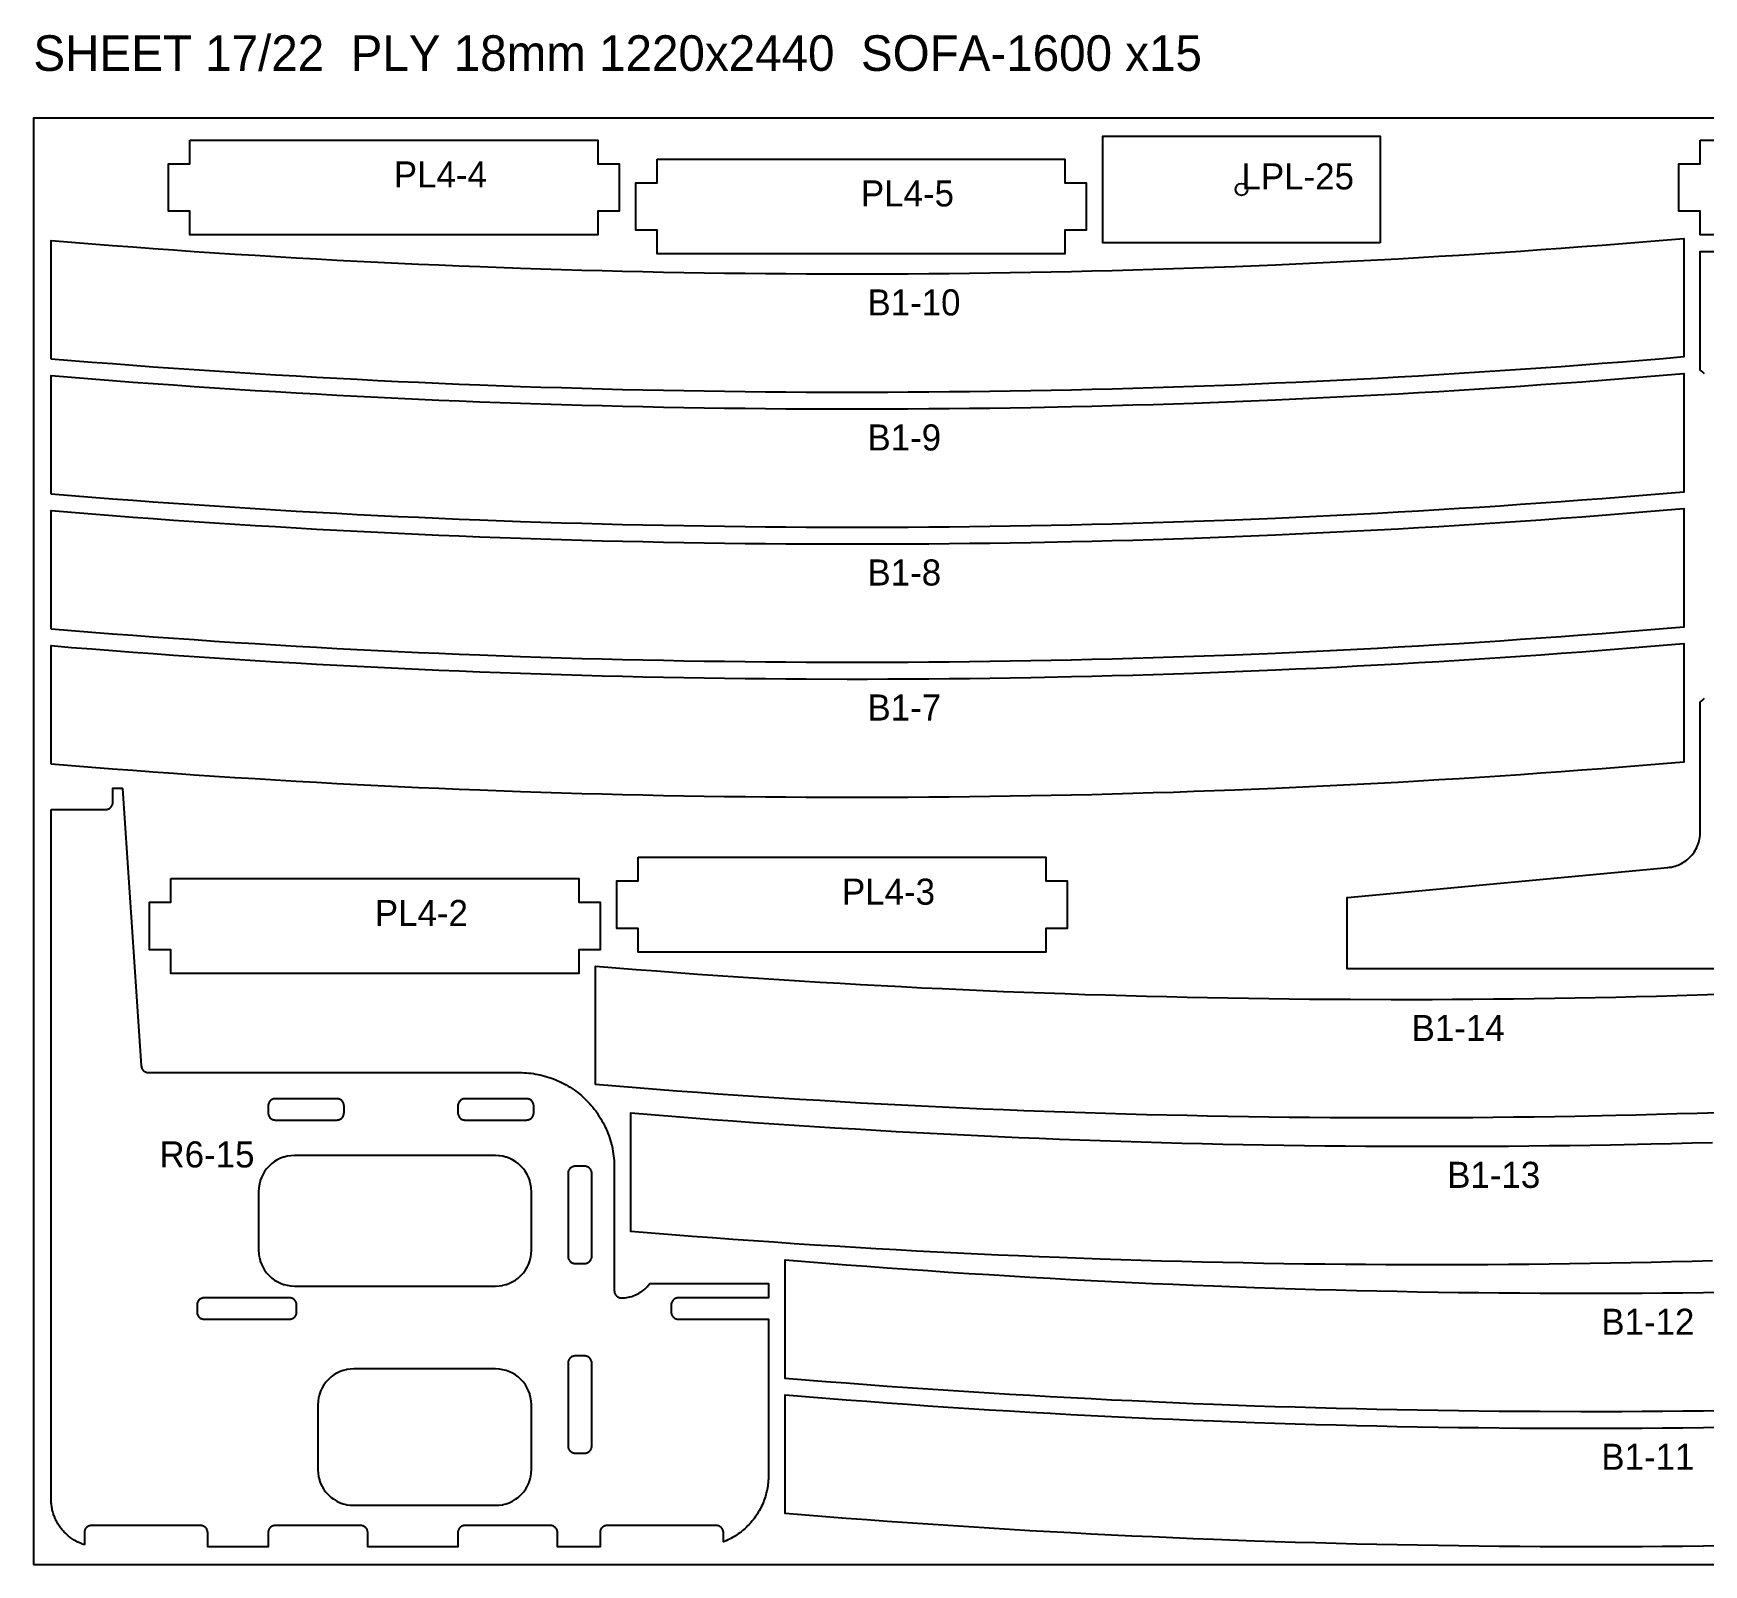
# Model space of a CAD drawing. Header units: millimetres. Extents: x 0 to 59980, y 0 to 1292.
# Drawn here: x 43840 to 45249, y 0 to 1292 of the extents above; entities that cross this region are included whole.
import ezdxf

# ---------------------------------------------------------------- set-up
doc = ezdxf.new("R2010")
doc.units = ezdxf.units.MM
for name, color, linetype in [('CUT_IN', 5, 'Continuous'), ('CUT_OUT', 1, 'Continuous'), ('DRILL', 3, 'Continuous'), ('LABEL', 7, 'Continuous'), ('SHEET', 8, 'Continuous')]:
    doc.layers.add(name, color=color, linetype=linetype)

msp = doc.modelspace()

# ---------------------------------------------------------------- linework, layer by layer
at = {"layer": 'CUT_IN'}
for points in [[(44044, 393), (44043.41, 392.97), (44043.12, 392.94), (44042.54, 392.82), (44041.98, 392.65), (44041.43, 392.42), (44040.92, 392.15), (44040.43, 391.82), (44040.19, 391.64), (44039.97, 391.45), (44039.55, 391.03), (44039.36, 390.81), (44039.01, 390.33), (44038.71, 389.83), (44038.46, 389.3), (44038.26, 388.74), (44038.18, 388.46), (44038.06, 387.88), (44038.03, 387.59), (44038, 387), (44038.01, 380.71), (44038.06, 380.12), (44038.18, 379.54), (44038.35, 378.98), (44038.46, 378.7), (44038.71, 378.17), (44039.01, 377.67), (44039.36, 377.19), (44039.55, 376.97), (44039.97, 376.55), (44040.19, 376.36), (44040.67, 376.01), (44041.17, 375.71), (44041.7, 375.46), (44041.98, 375.35), (44042.54, 375.18), (44043.12, 375.06), (44043.41, 375.03), (44044, 375), (44096, 375), (44096.59, 375.03), (44096.88, 375.06), (44097.46, 375.18), (44098.02, 375.35), (44098.3, 375.46), (44098.83, 375.71), (44099.08, 375.85), (44099.33, 376.01), (44099.81, 376.36), (44100.03, 376.55), (44100.24, 376.76), (44100.45, 376.97), (44100.64, 377.19), (44100.99, 377.67), (44101.15, 377.92), (44101.29, 378.17), (44101.54, 378.7), (44101.65, 378.98), (44101.82, 379.54), (44101.94, 380.12), (44101.97, 380.41), (44102, 381), (44102, 387), (44101.97, 387.59), (44101.94, 387.88), (44101.82, 388.46), (44101.65, 389.02), (44101.54, 389.3), (44101.29, 389.83), (44100.99, 390.33), (44100.64, 390.81), (44100.45, 391.03), (44100.03, 391.45), (44099.81, 391.64), (44099.33, 391.99), (44098.83, 392.29), (44098.3, 392.54), (44098.02, 392.65), (44097.46, 392.82), (44096.88, 392.94), (44096.59, 392.97), (44096, 393), (44044, 393)], [(44204, 393), (44203.41, 392.97), (44203.12, 392.94), (44202.54, 392.82), (44201.98, 392.65), (44201.43, 392.42), (44200.92, 392.15), (44200.43, 391.82), (44200.19, 391.64), (44199.97, 391.45), (44199.55, 391.03), (44199.36, 390.81), (44199.01, 390.33), (44198.71, 389.83), (44198.46, 389.3), (44198.26, 388.74), (44198.18, 388.46), (44198.06, 387.88), (44198.03, 387.59), (44198, 387), (44198.01, 380.71), (44198.06, 380.12), (44198.18, 379.54), (44198.35, 378.98), (44198.46, 378.7), (44198.71, 378.17), (44199.01, 377.67), (44199.36, 377.19), (44199.55, 376.97), (44199.97, 376.55), (44200.19, 376.36), (44200.67, 376.01), (44201.17, 375.71), (44201.7, 375.46), (44201.98, 375.35), (44202.54, 375.18), (44203.12, 375.06), (44203.41, 375.03), (44204, 375), (44256, 375), (44256.59, 375.03), (44256.88, 375.06), (44257.46, 375.18), (44258.02, 375.35), (44258.3, 375.46), (44258.83, 375.71), (44259.08, 375.85), (44259.33, 376.01), (44259.81, 376.36), (44260.03, 376.55), (44260.24, 376.76), (44260.45, 376.97), (44260.64, 377.19), (44260.99, 377.67), (44261.15, 377.92), (44261.29, 378.17), (44261.54, 378.7), (44261.65, 378.98), (44261.82, 379.54), (44261.94, 380.12), (44261.97, 380.41), (44262, 381), (44262, 387), (44261.97, 387.59), (44261.94, 387.88), (44261.82, 388.46), (44261.65, 389.02), (44261.54, 389.3), (44261.29, 389.83), (44260.99, 390.33), (44260.64, 390.81), (44260.45, 391.03), (44260.03, 391.45), (44259.81, 391.64), (44259.33, 391.99), (44258.83, 392.29), (44258.3, 392.54), (44258.02, 392.65), (44257.46, 392.82), (44256.88, 392.94), (44256.59, 392.97), (44256, 393), (44204, 393)], [(44255.1, 331.41), (44254.77, 331.9), (44253.37, 333.8), (44252.99, 334.25), (44251.21, 336.21), (44249.25, 337.99), (44248.8, 338.37), (44246.9, 339.77), (44246.41, 340.1), (44244.14, 341.45), (44241.75, 342.59), (44241.2, 342.82), (44238.99, 343.61), (44238.42, 343.78), (44235.85, 344.42), (44233.23, 344.81), (44232.65, 344.87), (44229.85, 345), (44060.15, 345), (44057.06, 344.85), (44054.44, 344.47), (44054.15, 344.42), (44051.58, 343.78), (44051.01, 343.61), (44048.52, 342.71), (44046.12, 341.58), (44045.61, 341.31), (44043.34, 339.94), (44041.2, 338.37), (44040.75, 337.99), (44038.79, 336.21), (44037.01, 334.25), (44036.63, 333.8), (44035.06, 331.66), (44033.69, 329.39), (44033.42, 328.88), (44032.29, 326.48), (44031.39, 323.99), (44031.22, 323.42), (44030.58, 320.85), (44030.15, 317.94), (44030, 314.85), (44030, 265.15), (44030.15, 262.06), (44030.53, 259.44), (44030.58, 259.15), (44031.22, 256.58), (44031.39, 256.01), (44032.29, 253.52), (44033.42, 251.12), (44033.69, 250.61), (44035.06, 248.34), (44036.63, 246.2), (44037.01, 245.75), (44038.79, 243.79), (44040.75, 242.01), (44041.2, 241.63), (44043.34, 240.06), (44045.61, 238.69), (44046.12, 238.42), (44048.52, 237.29), (44051.01, 236.39), (44051.58, 236.22), (44054.15, 235.58), (44057.06, 235.15), (44060.15, 235), (44229.85, 235), (44232.94, 235.15), (44235.56, 235.53), (44235.85, 235.58), (44238.42, 236.22), (44238.99, 236.39), (44241.48, 237.29), (44243.88, 238.42), (44244.39, 238.69), (44246.66, 240.06), (44248.8, 241.63), (44249.25, 242.01), (44251.21, 243.79), (44252.99, 245.75), (44253.37, 246.2), (44254.77, 248.1), (44255.1, 248.59), (44256.45, 250.86), (44257.59, 253.25), (44257.82, 253.8), (44258.7, 256.29), (44259.35, 258.86), (44259.47, 259.44), (44259.85, 262.06), (44260, 265.15), (44260, 314.85), (44259.87, 317.65), (44259.81, 318.23), (44259.42, 320.85), (44258.78, 323.42), (44258.61, 323.99), (44257.82, 326.2), (44257.59, 326.75), (44256.45, 329.14), (44255.1, 331.41)], [(44291, 260), (44291.03, 259.41), (44291.06, 259.12), (44291.18, 258.54), (44291.35, 257.98), (44291.58, 257.43), (44291.85, 256.92), (44292.18, 256.43), (44292.36, 256.19), (44292.55, 255.97), (44292.97, 255.55), (44293.19, 255.36), (44293.43, 255.18), (44293.92, 254.85), (44294.43, 254.58), (44294.98, 254.35), (44295.54, 254.18), (44296.12, 254.06), (44296.71, 254.01), (44305, 254), (44305.59, 254.03), (44305.88, 254.06), (44306.46, 254.18), (44307.02, 254.35), (44307.3, 254.46), (44307.83, 254.71), (44308.33, 255.01), (44308.81, 255.36), (44309.03, 255.55), (44309.45, 255.97), (44309.64, 256.19), (44309.99, 256.67), (44310.15, 256.92), (44310.29, 257.17), (44310.54, 257.7), (44310.65, 257.98), (44310.82, 258.54), (44310.94, 259.12), (44310.97, 259.41), (44311, 260), (44310.99, 330.29), (44310.94, 330.88), (44310.82, 331.46), (44310.65, 332.02), (44310.54, 332.3), (44310.29, 332.83), (44310.15, 333.08), (44309.82, 333.57), (44309.64, 333.81), (44309.45, 334.03), (44309.03, 334.45), (44308.81, 334.64), (44308.33, 334.99), (44307.83, 335.29), (44307.3, 335.54), (44307.02, 335.65), (44306.46, 335.82), (44305.88, 335.94), (44305.59, 335.97), (44305, 336), (44297, 336), (44296.41, 335.97), (44296.12, 335.94), (44295.54, 335.82), (44294.98, 335.65), (44294.7, 335.54), (44294.17, 335.29), (44293.67, 334.99), (44293.19, 334.64), (44292.97, 334.45), (44292.55, 334.03), (44292.36, 333.81), (44292.01, 333.33), (44291.85, 333.08), (44291.71, 332.83), (44291.46, 332.3), (44291.35, 332.02), (44291.18, 331.46), (44291.06, 330.88), (44291.03, 330.59), (44291, 330), (44291, 260)], [(43978, 213), (43978.03, 212.41), (43978.06, 212.12), (43978.18, 211.54), (43978.35, 210.98), (43978.58, 210.43), (43978.85, 209.92), (43979.18, 209.43), (43979.36, 209.19), (43979.55, 208.97), (43979.97, 208.55), (43980.19, 208.36), (43980.67, 208.01), (43981.17, 207.71), (43981.7, 207.46), (43982.26, 207.26), (43982.54, 207.18), (43983.12, 207.06), (43983.41, 207.03), (43984, 207), (44056, 207), (44056.59, 207.03), (44056.88, 207.06), (44057.46, 207.18), (44058.02, 207.35), (44058.3, 207.46), (44058.83, 207.71), (44059.08, 207.85), (44059.57, 208.18), (44059.81, 208.36), (44060.03, 208.55), (44060.45, 208.97), (44060.64, 209.19), (44060.99, 209.67), (44061.15, 209.92), (44061.29, 210.17), (44061.54, 210.7), (44061.65, 210.98), (44061.82, 211.54), (44061.94, 212.12), (44061.99, 212.71), (44062, 219), (44061.97, 219.59), (44061.94, 219.88), (44061.82, 220.46), (44061.65, 221.02), (44061.42, 221.57), (44061.15, 222.08), (44060.99, 222.33), (44060.64, 222.81), (44060.45, 223.03), (44060.24, 223.24), (44060.03, 223.45), (44059.81, 223.64), (44059.33, 223.99), (44059.08, 224.15), (44058.57, 224.42), (44058.02, 224.65), (44057.46, 224.82), (44056.88, 224.94), (44056.59, 224.97), (44056, 225), (43984, 225), (43983.41, 224.97), (43983.12, 224.94), (43982.54, 224.82), (43981.98, 224.65), (43981.7, 224.54), (43981.17, 224.29), (43980.67, 223.99), (43980.19, 223.64), (43979.97, 223.45), (43979.55, 223.03), (43979.36, 222.81), (43979.01, 222.33), (43978.85, 222.08), (43978.58, 221.57), (43978.35, 221.02), (43978.18, 220.46), (43978.06, 219.88), (43978.03, 219.59), (43978, 219), (43978, 213)], [(44297, 176), (44296.41, 175.97), (44296.12, 175.94), (44295.54, 175.82), (44294.98, 175.65), (44294.43, 175.42), (44293.92, 175.15), (44293.43, 174.82), (44293.19, 174.64), (44292.97, 174.45), (44292.55, 174.03), (44292.36, 173.81), (44292.01, 173.33), (44291.71, 172.83), (44291.46, 172.3), (44291.26, 171.74), (44291.18, 171.46), (44291.06, 170.88), (44291.03, 170.59), (44291, 170), (44291, 100), (44291.03, 99.41), (44291.06, 99.12), (44291.18, 98.54), (44291.35, 97.98), (44291.46, 97.7), (44291.71, 97.17), (44291.85, 96.92), (44292.01, 96.67), (44292.36, 96.19), (44292.55, 95.97), (44292.97, 95.55), (44293.19, 95.36), (44293.67, 95.01), (44294.17, 94.71), (44294.7, 94.46), (44294.98, 94.35), (44295.54, 94.18), (44296.12, 94.06), (44296.41, 94.03), (44297, 94), (44305, 94), (44305.59, 94.03), (44305.88, 94.06), (44306.46, 94.18), (44307.02, 94.35), (44307.3, 94.46), (44307.83, 94.71), (44308.33, 95.01), (44308.81, 95.36), (44309.03, 95.55), (44309.45, 95.97), (44309.64, 96.19), (44309.82, 96.43), (44310.15, 96.92), (44310.29, 97.17), (44310.54, 97.7), (44310.65, 97.98), (44310.82, 98.54), (44310.94, 99.12), (44310.99, 99.71), (44311, 170), (44310.97, 170.59), (44310.94, 170.88), (44310.82, 171.46), (44310.65, 172.02), (44310.54, 172.3), (44310.29, 172.83), (44310.15, 173.08), (44309.99, 173.33), (44309.64, 173.81), (44309.45, 174.03), (44309.03, 174.45), (44308.81, 174.64), (44308.33, 174.99), (44307.83, 175.29), (44307.3, 175.54), (44307.02, 175.65), (44306.46, 175.82), (44305.88, 175.94), (44305.29, 175.99), (44297, 176)], [(44253.37, 153.8), (44252.99, 154.25), (44251.21, 156.21), (44249.03, 158.18), (44248.8, 158.37), (44246.66, 159.94), (44244.14, 161.45), (44241.48, 162.71), (44238.71, 163.7), (44235.85, 164.42), (44233.23, 164.81), (44232.65, 164.87), (44229.85, 165), (44110.15, 165), (44107.06, 164.85), (44104.44, 164.47), (44103.86, 164.35), (44101.29, 163.7), (44098.8, 162.82), (44098.25, 162.59), (44095.86, 161.45), (44093.34, 159.94), (44091.2, 158.37), (44090.75, 157.99), (44088.79, 156.21), (44087.01, 154.25), (44086.63, 153.8), (44085.06, 151.66), (44083.55, 149.14), (44082.41, 146.75), (44082.18, 146.2), (44081.3, 143.71), (44080.65, 141.14), (44080.53, 140.56), (44080.15, 137.94), (44080, 134.85), (44080.01, 79.85), (44080.15, 77.06), (44080.53, 74.44), (44080.58, 74.15), (44081.22, 71.58), (44081.39, 71.01), (44082.29, 68.52), (44083.55, 65.86), (44085.06, 63.34), (44086.63, 61.2), (44087.01, 60.75), (44088.79, 58.79), (44090.75, 57.01), (44091.2, 56.63), (44093.34, 55.06), (44095.86, 53.55), (44098.25, 52.41), (44098.8, 52.18), (44101.29, 51.3), (44103.86, 50.65), (44104.44, 50.53), (44107.06, 50.15), (44110.15, 50), (44229.85, 50), (44232.94, 50.15), (44235.56, 50.53), (44236.14, 50.65), (44238.71, 51.3), (44241.2, 52.18), (44241.75, 52.41), (44244.14, 53.55), (44246.66, 55.06), (44248.8, 56.63), (44249.25, 57.01), (44251.21, 58.79), (44252.99, 60.75), (44253.37, 61.2), (44254.94, 63.34), (44256.45, 65.86), (44257.59, 68.25), (44257.82, 68.8), (44258.7, 71.29), (44259.35, 73.86), (44259.47, 74.44), (44259.85, 77.06), (44260, 80.15), (44260, 134.85), (44259.85, 137.94), (44259.42, 140.85), (44258.78, 143.42), (44258.61, 143.99), (44257.71, 146.48), (44256.58, 148.88), (44256.31, 149.39), (44254.94, 151.66), (44253.37, 153.8)]]:
    msp.add_lwpolyline(points, close=True, dxfattribs=at)
at = {"layer": 'CUT_OUT'}
for points in [[(43972, 1201.63), (44316, 1201.63), (44316, 1181.63), (44334, 1181.63), (44334, 1141.63), (44316, 1141.63), (44316, 1121.63), (43972, 1121.63), (43972, 1141.63), (43954, 1141.63), (43954, 1181.63), (43972, 1181.63), (43972, 1201.63)], [(44976, 1115), (44742, 1115), (44742, 1205), (44976, 1205), (44976, 1115)], [(45246, 1201.63), (45590, 1201.63), (45590, 1181.63), (45608, 1181.63), (45608, 1141.63), (45590, 1141.63), (45590, 1121.63), (45246, 1121.63), (45246, 1141.63), (45228, 1141.63), (45228, 1181.63), (45246, 1181.63), (45246, 1201.63)], [(44366, 1185.63), (44710, 1185.63), (44710, 1165.63), (44728, 1165.63), (44728, 1125.63), (44710, 1125.63), (44710, 1105.63), (44366, 1105.63), (44366, 1125.63), (44348, 1125.63), (44348, 1165.63), (44366, 1165.63), (44366, 1185.63)], [(43855, 1016.87), (43855, 1116.87), (43872.21, 1115.46), (43889.42, 1114.09), (43906.64, 1112.75), (43923.85, 1111.45), (43941.06, 1110.18), (43958.28, 1108.95), (43975.49, 1107.76), (43992.7, 1106.6), (44009.91, 1105.48), (44027.12, 1104.4), (44044.34, 1103.35), (44061.55, 1102.34), (44078.76, 1101.36), (44095.98, 1100.42), (44113.19, 1099.52), (44130.4, 1098.65), (44147.61, 1097.82), (44164.82, 1097.03), (44182.04, 1096.27), (44199.25, 1095.55), (44216.46, 1094.86), (44250.89, 1093.6), (44268.1, 1093.03), (44285.31, 1092.49), (44302.52, 1091.98), (44319.74, 1091.51), (44336.95, 1091.08), (44354.16, 1090.69), (44371.38, 1090.33), (44388.59, 1090.01), (44405.8, 1089.72), (44423.01, 1089.47), (44440.23, 1089.26), (44457.44, 1089.08), (44474.65, 1088.94), (44491.86, 1088.83), (44526.29, 1088.73), (44543.5, 1088.74), (44560.71, 1088.78), (44577.92, 1088.85), (44595.14, 1088.97), (44612.35, 1089.12), (44629.56, 1089.3), (44646.77, 1089.52), (44663.99, 1089.78), (44681.2, 1090.07), (44715.62, 1090.77), (44732.84, 1091.18), (44750.05, 1091.61), (44767.26, 1092.09), (44784.48, 1092.6), (44801.69, 1093.15), (44818.9, 1093.73), (44853.33, 1095.01), (44887.75, 1096.43), (44904.96, 1097.2), (44922.17, 1098), (44939.39, 1098.84), (44956.6, 1099.72), (44973.81, 1100.63), (44991.03, 1101.57), (45008.24, 1102.56), (45025.45, 1103.58), (45042.66, 1104.63), (45059.88, 1105.73), (45077.09, 1106.85), (45094.3, 1108.02), (45111.51, 1109.22), (45128.72, 1110.46), (45145.94, 1111.73), (45163.15, 1113.04), (45180.36, 1114.39), (45197.58, 1115.77), (45214.79, 1117.19), (45232, 1118.64), (45232, 1018.64), (45214.79, 1017.19), (45197.58, 1015.77), (45180.36, 1014.39), (45163.15, 1013.04), (45145.94, 1011.73), (45128.72, 1010.46), (45111.51, 1009.22), (45094.3, 1008.02), (45077.09, 1006.85), (45059.88, 1005.73), (45042.66, 1004.63), (45025.45, 1003.58), (45008.24, 1002.56), (44991.03, 1001.57), (44973.81, 1000.63), (44956.6, 999.72), (44939.39, 998.84), (44922.17, 998), (44904.96, 997.2), (44887.75, 996.43), (44853.33, 995.01), (44818.9, 993.73), (44801.69, 993.15), (44784.48, 992.6), (44767.26, 992.09), (44750.05, 991.61), (44732.84, 991.18), (44715.62, 990.77), (44681.2, 990.07), (44663.99, 989.78), (44646.77, 989.52), (44629.56, 989.3), (44612.35, 989.12), (44595.14, 988.97), (44577.92, 988.85), (44560.71, 988.78), (44543.5, 988.74), (44526.29, 988.73), (44491.86, 988.83), (44474.65, 988.94), (44457.44, 989.08), (44440.23, 989.26), (44423.01, 989.47), (44405.8, 989.72), (44388.59, 990.01), (44371.38, 990.33), (44354.16, 990.69), (44336.95, 991.08), (44319.74, 991.51), (44302.52, 991.98), (44285.31, 992.49), (44268.1, 993.03), (44250.89, 993.6), (44216.46, 994.86), (44199.25, 995.55), (44182.04, 996.27), (44164.82, 997.03), (44147.61, 997.82), (44130.4, 998.65), (44113.19, 999.52), (44095.98, 1000.42), (44078.76, 1001.36), (44061.55, 1002.34), (44044.34, 1003.35), (44027.12, 1004.4), (44009.91, 1005.48), (43992.7, 1006.6), (43975.49, 1007.76), (43958.28, 1008.95), (43941.06, 1010.18), (43923.85, 1011.45), (43906.64, 1012.75), (43889.42, 1014.09), (43872.21, 1015.46), (43855, 1016.87)], [(43855, 902.96), (43855, 1002.96), (43872.21, 1001.55), (43889.42, 1000.18), (43906.64, 998.84), (43923.85, 997.54), (43941.06, 996.27), (43958.28, 995.04), (43975.49, 993.85), (43992.7, 992.69), (44009.91, 991.57), (44027.12, 990.49), (44044.34, 989.44), (44061.55, 988.43), (44078.76, 987.45), (44095.98, 986.51), (44113.19, 985.61), (44130.4, 984.74), (44147.61, 983.91), (44164.82, 983.12), (44182.04, 982.36), (44199.25, 981.64), (44216.46, 980.95), (44250.89, 979.69), (44268.1, 979.12), (44285.31, 978.58), (44302.52, 978.07), (44319.74, 977.6), (44336.95, 977.17), (44354.16, 976.78), (44371.38, 976.42), (44388.59, 976.1), (44405.8, 975.81), (44423.01, 975.56), (44440.23, 975.35), (44457.44, 975.17), (44474.65, 975.03), (44491.86, 974.92), (44526.29, 974.82), (44543.5, 974.83), (44560.71, 974.87), (44577.92, 974.94), (44595.14, 975.06), (44612.35, 975.21), (44629.56, 975.39), (44646.77, 975.61), (44663.99, 975.87), (44681.2, 976.16), (44715.62, 976.86), (44732.84, 977.27), (44750.05, 977.7), (44767.26, 978.18), (44784.48, 978.69), (44801.69, 979.24), (44818.9, 979.82), (44853.33, 981.1), (44887.75, 982.52), (44904.96, 983.29), (44922.17, 984.09), (44939.39, 984.93), (44956.6, 985.81), (44973.81, 986.72), (44991.03, 987.66), (45008.24, 988.65), (45025.45, 989.67), (45042.66, 990.72), (45059.88, 991.82), (45077.09, 992.94), (45094.3, 994.11), (45111.51, 995.31), (45128.72, 996.55), (45145.94, 997.82), (45163.15, 999.13), (45180.36, 1000.48), (45197.58, 1001.86), (45214.79, 1003.28), (45232, 1004.73), (45232, 904.73), (45214.79, 903.28), (45197.58, 901.86), (45180.36, 900.48), (45163.15, 899.13), (45145.94, 897.82), (45128.72, 896.55), (45111.51, 895.31), (45094.3, 894.11), (45077.09, 892.94), (45059.88, 891.82), (45042.66, 890.72), (45025.45, 889.67), (45008.24, 888.65), (44991.03, 887.66), (44973.81, 886.72), (44956.6, 885.81), (44939.39, 884.93), (44922.17, 884.09), (44904.96, 883.29), (44887.75, 882.52), (44853.33, 881.1), (44818.9, 879.82), (44801.69, 879.24), (44784.48, 878.69), (44767.26, 878.18), (44750.05, 877.7), (44732.84, 877.27), (44715.62, 876.86), (44681.2, 876.16), (44663.99, 875.87), (44646.77, 875.61), (44629.56, 875.39), (44612.35, 875.21), (44595.14, 875.06), (44577.92, 874.94), (44560.71, 874.87), (44543.5, 874.83), (44526.29, 874.82), (44491.86, 874.92), (44474.65, 875.03), (44457.44, 875.17), (44440.23, 875.35), (44423.01, 875.56), (44405.8, 875.81), (44388.59, 876.1), (44371.38, 876.42), (44354.16, 876.78), (44336.95, 877.17), (44319.74, 877.6), (44302.52, 878.07), (44285.31, 878.58), (44268.1, 879.12), (44250.89, 879.69), (44216.46, 880.95), (44199.25, 881.64), (44182.04, 882.36), (44164.82, 883.12), (44147.61, 883.91), (44130.4, 884.74), (44113.19, 885.61), (44095.98, 886.51), (44078.76, 887.45), (44061.55, 888.43), (44044.34, 889.44), (44027.12, 890.49), (44009.91, 891.57), (43992.7, 892.69), (43975.49, 893.85), (43958.28, 895.04), (43941.06, 896.27), (43923.85, 897.54), (43906.64, 898.84), (43889.42, 900.18), (43872.21, 901.55), (43855, 902.96)], [(43855, 789.05), (43855, 889.05), (43872.21, 887.64), (43889.42, 886.27), (43906.64, 884.93), (43923.85, 883.63), (43941.06, 882.36), (43958.28, 881.13), (43975.49, 879.94), (43992.7, 878.78), (44009.91, 877.66), (44027.12, 876.58), (44044.34, 875.53), (44061.55, 874.52), (44078.76, 873.54), (44095.98, 872.6), (44113.19, 871.7), (44130.4, 870.83), (44147.61, 870), (44164.82, 869.21), (44182.04, 868.45), (44199.25, 867.73), (44216.46, 867.04), (44250.89, 865.78), (44268.1, 865.21), (44285.31, 864.67), (44302.52, 864.16), (44319.74, 863.69), (44336.95, 863.26), (44354.16, 862.87), (44371.38, 862.51), (44388.59, 862.19), (44405.8, 861.9), (44423.01, 861.65), (44440.23, 861.44), (44457.44, 861.26), (44474.65, 861.12), (44491.86, 861.01), (44526.29, 860.91), (44543.5, 860.92), (44560.71, 860.96), (44577.92, 861.03), (44595.14, 861.15), (44612.35, 861.3), (44629.56, 861.48), (44646.77, 861.7), (44663.99, 861.96), (44681.2, 862.25), (44715.62, 862.95), (44732.84, 863.36), (44750.05, 863.79), (44767.26, 864.27), (44784.48, 864.78), (44801.69, 865.33), (44818.9, 865.91), (44853.33, 867.19), (44887.75, 868.61), (44904.96, 869.38), (44922.17, 870.18), (44939.39, 871.02), (44956.6, 871.9), (44973.81, 872.81), (44991.03, 873.75), (45008.24, 874.74), (45025.45, 875.76), (45042.66, 876.81), (45059.88, 877.91), (45077.09, 879.03), (45094.3, 880.2), (45111.51, 881.4), (45128.72, 882.64), (45145.94, 883.91), (45163.15, 885.22), (45180.36, 886.57), (45197.58, 887.95), (45214.79, 889.37), (45232, 890.82), (45232, 790.82), (45214.79, 789.37), (45197.58, 787.95), (45180.36, 786.57), (45163.15, 785.22), (45145.94, 783.91), (45128.72, 782.64), (45111.51, 781.4), (45094.3, 780.2), (45077.09, 779.03), (45059.88, 777.91), (45042.66, 776.81), (45025.45, 775.76), (45008.24, 774.74), (44991.03, 773.75), (44973.81, 772.81), (44956.6, 771.9), (44939.39, 771.02), (44922.17, 770.18), (44904.96, 769.38), (44887.75, 768.61), (44853.33, 767.19), (44818.9, 765.91), (44801.69, 765.33), (44784.48, 764.78), (44767.26, 764.27), (44750.05, 763.79), (44732.84, 763.36), (44715.62, 762.95), (44681.2, 762.25), (44663.99, 761.96), (44646.77, 761.7), (44629.56, 761.48), (44612.35, 761.3), (44595.14, 761.15), (44577.92, 761.03), (44560.71, 760.96), (44543.5, 760.92), (44526.29, 760.91), (44491.86, 761.01), (44474.65, 761.12), (44457.44, 761.26), (44440.23, 761.44), (44423.01, 761.65), (44405.8, 761.9), (44388.59, 762.19), (44371.38, 762.51), (44354.16, 762.87), (44336.95, 763.26), (44319.74, 763.69), (44302.52, 764.16), (44285.31, 764.67), (44268.1, 765.21), (44250.89, 765.78), (44216.46, 767.04), (44199.25, 767.73), (44182.04, 768.45), (44164.82, 769.21), (44147.61, 770), (44130.4, 770.83), (44113.19, 771.7), (44095.98, 772.6), (44078.76, 773.54), (44061.55, 774.52), (44044.34, 775.53), (44027.12, 776.58), (44009.91, 777.66), (43992.7, 778.78), (43975.49, 779.94), (43958.28, 781.13), (43941.06, 782.36), (43923.85, 783.63), (43906.64, 784.93), (43889.42, 786.27), (43872.21, 787.64), (43855, 789.05)], [(43855, 675.14), (43855, 775.14), (43872.21, 773.73), (43889.42, 772.36), (43906.64, 771.02), (43923.85, 769.72), (43941.06, 768.45), (43958.28, 767.22), (43975.49, 766.03), (43992.7, 764.87), (44009.91, 763.75), (44027.12, 762.67), (44044.34, 761.62), (44061.55, 760.61), (44078.76, 759.63), (44095.98, 758.69), (44113.19, 757.79), (44130.4, 756.92), (44147.61, 756.09), (44164.82, 755.3), (44182.04, 754.54), (44199.25, 753.82), (44216.46, 753.13), (44250.89, 751.87), (44268.1, 751.3), (44285.31, 750.76), (44302.52, 750.25), (44319.74, 749.78), (44336.95, 749.35), (44354.16, 748.96), (44371.38, 748.6), (44388.59, 748.28), (44405.8, 747.99), (44423.01, 747.74), (44440.23, 747.53), (44457.44, 747.35), (44474.65, 747.21), (44491.86, 747.1), (44526.29, 747), (44543.5, 747.01), (44560.71, 747.05), (44577.92, 747.12), (44595.14, 747.24), (44612.35, 747.39), (44629.56, 747.57), (44646.77, 747.79), (44663.99, 748.05), (44681.2, 748.34), (44715.62, 749.04), (44732.84, 749.45), (44750.05, 749.88), (44767.26, 750.36), (44784.48, 750.87), (44801.69, 751.42), (44818.9, 752), (44853.33, 753.28), (44887.75, 754.7), (44904.96, 755.47), (44922.17, 756.27), (44939.39, 757.11), (44956.6, 757.99), (44973.81, 758.9), (44991.03, 759.84), (45008.24, 760.83), (45025.45, 761.85), (45042.66, 762.9), (45059.88, 764), (45077.09, 765.12), (45094.3, 766.29), (45111.51, 767.49), (45128.72, 768.73), (45145.94, 770), (45163.15, 771.31), (45180.36, 772.66), (45197.58, 774.04), (45214.79, 775.46), (45232, 776.91), (45232, 676.91), (45214.79, 675.46), (45197.58, 674.04), (45180.36, 672.66), (45163.15, 671.31), (45145.94, 670), (45128.72, 668.73), (45111.51, 667.49), (45094.3, 666.29), (45077.09, 665.12), (45059.88, 664), (45042.66, 662.9), (45025.45, 661.85), (45008.24, 660.83), (44991.03, 659.84), (44973.81, 658.9), (44956.6, 657.99), (44939.39, 657.11), (44922.17, 656.27), (44904.96, 655.47), (44887.75, 654.7), (44853.33, 653.28), (44818.9, 652), (44801.69, 651.42), (44784.48, 650.87), (44767.26, 650.36), (44750.05, 649.88), (44732.84, 649.45), (44715.62, 649.04), (44681.2, 648.34), (44663.99, 648.05), (44646.77, 647.79), (44629.56, 647.57), (44612.35, 647.39), (44595.14, 647.24), (44577.92, 647.12), (44560.71, 647.05), (44543.5, 647.01), (44526.29, 647), (44491.86, 647.1), (44474.65, 647.21), (44457.44, 647.35), (44440.23, 647.53), (44423.01, 647.74), (44405.8, 647.99), (44388.59, 648.28), (44371.38, 648.6), (44354.16, 648.96), (44336.95, 649.35), (44319.74, 649.78), (44302.52, 650.25), (44285.31, 650.76), (44268.1, 651.3), (44250.89, 651.87), (44216.46, 653.13), (44199.25, 653.82), (44182.04, 654.54), (44164.82, 655.3), (44147.61, 656.09), (44130.4, 656.92), (44113.19, 657.79), (44095.98, 658.69), (44078.76, 659.63), (44061.55, 660.61), (44044.34, 661.62), (44027.12, 662.67), (44009.91, 663.75), (43992.7, 664.87), (43975.49, 666.03), (43958.28, 667.22), (43941.06, 668.45), (43923.85, 669.72), (43906.64, 671.02), (43889.42, 672.36), (43872.21, 673.73), (43855, 675.14)], [(43855, 637), (43901, 637), (43901.59, 637.03), (43901.88, 637.06), (43902.46, 637.18), (43902.74, 637.26), (43903.3, 637.46), (43903.57, 637.58), (43904.08, 637.85), (43904.33, 638.01), (43904.81, 638.36), (43905.03, 638.55), (43905.45, 638.97), (43905.64, 639.19), (43905.99, 639.67), (43906.29, 640.17), (43906.42, 640.43), (43906.65, 640.98), (43906.82, 641.54), (43906.94, 642.12), (43906.97, 642.41), (43907, 643), (43907, 655), (43914.99, 654.99), (43915.03, 654.6), (43930.98, 420.59), (43931.05, 420.01), (43931.17, 419.45), (43931.35, 418.89), (43931.46, 418.62), (43931.58, 418.36), (43931.86, 417.85), (43932.19, 417.37), (43932.56, 416.92), (43933.2, 416.33), (43933.43, 416.15), (43933.67, 415.99), (43933.92, 415.83), (43934.43, 415.56), (43934.97, 415.34), (43935.25, 415.25), (43935.81, 415.11), (43936.1, 415.06), (43936.97, 415), (44250.02, 415), (44251.93, 414.98), (44253.96, 414.9), (44255.85, 414.79), (44257.8, 414.62), (44259.76, 414.4), (44261.7, 414.14), (44263.71, 413.82), (44265.64, 413.46), (44267.56, 413.05), (44269.4, 412.61), (44271.3, 412.11), (44273.19, 411.57), (44275.13, 410.95), (44276.92, 410.34), (44278.83, 409.63), (44280.65, 408.9), (44282.39, 408.15), (44284.24, 407.3), (44286, 406.44), (44287.74, 405.54), (44289.46, 404.59), (44291.1, 403.64), (44292.77, 402.61), (44294.48, 401.5), (44296.09, 400.39), (44297.63, 399.28), (44299.19, 398.09), (44300.78, 396.82), (44302.23, 395.6), (44303.7, 394.3), (44305.14, 392.96), (44306.54, 391.59), (44307.96, 390.14), (44309.3, 388.7), (44310.6, 387.23), (44311.82, 385.78), (44313.09, 384.19), (44314.28, 382.63), (44315.39, 381.09), (44316.5, 379.48), (44317.61, 377.77), (44318.64, 376.1), (44319.59, 374.46), (44320.54, 372.74), (44321.44, 371), (44322.3, 369.24), (44323.15, 367.39), (44323.9, 365.65), (44324.63, 363.83), (44325.34, 361.92), (44325.95, 360.13), (44326.57, 358.19), (44327.11, 356.3), (44327.61, 354.4), (44328.05, 352.56), (44328.46, 350.64), (44328.82, 348.71), (44329.14, 346.7), (44329.4, 344.76), (44329.62, 342.8), (44329.79, 340.85), (44329.9, 338.96), (44329.98, 336.93), (44330, 335.02), (44330, 231), (44330.03, 230.4), (44330.12, 229.81), (44330.27, 229.23), (44330.47, 228.67), (44330.73, 228.13), (44331.04, 227.62), (44331.4, 227.15), (44331.6, 226.92), (44331.81, 226.71), (44332.26, 226.31), (44332.49, 226.13), (44332.74, 225.96), (44333.26, 225.66), (44333.53, 225.53), (44334.08, 225.32), (44334.66, 225.15), (44334.95, 225.09), (44335.25, 225.05), (44335.84, 225), (44337.58, 225.04), (44339.01, 225.15), (44340.43, 225.33), (44341.56, 225.52), (44342.97, 225.82), (44343.24, 225.89), (44344.63, 226.27), (44345.99, 226.71), (44347.33, 227.22), (44348.64, 227.8), (44349.93, 228.43), (44350.93, 228.98), (44352.16, 229.73), (44352.4, 229.88), (44353.58, 230.69), (44354.5, 231.38), (44355.61, 232.29), (44356.88, 233.45), (44357.88, 234.48), (44358.65, 235.33), (44360.01, 236.99), (44459.99, 236.99), (44460, 225), (44383.71, 224.99), (44383.12, 224.94), (44382.54, 224.82), (44381.98, 224.65), (44381.7, 224.54), (44381.43, 224.42), (44380.92, 224.15), (44380.43, 223.82), (44380.19, 223.64), (44379.97, 223.45), (44379.55, 223.03), (44379.36, 222.81), (44379.01, 222.33), (44378.71, 221.83), (44378.46, 221.3), (44378.26, 220.74), (44378.18, 220.46), (44378.06, 219.88), (44378.03, 219.59), (44378, 219), (44378.01, 212.71), (44378.06, 212.12), (44378.18, 211.54), (44378.35, 210.98), (44378.46, 210.7), (44378.58, 210.43), (44378.85, 209.92), (44379.18, 209.43), (44379.36, 209.19), (44379.55, 208.97), (44379.97, 208.55), (44380.19, 208.36), (44380.67, 208.01), (44380.92, 207.85), (44381.17, 207.71), (44381.7, 207.46), (44381.98, 207.35), (44382.54, 207.18), (44383.12, 207.06), (44383.41, 207.03), (44384, 207), (44460, 207), (44460, 74.98), (44459.98, 73.49), (44459.93, 72.02), (44459.84, 70.62), (44459.71, 69.08), (44459.55, 67.69), (44459.36, 66.23), (44459.11, 64.71), (44458.84, 63.26), (44458.55, 61.89), (44458.21, 60.46), (44457.82, 58.96), (44457.41, 57.55), (44456.96, 56.14), (44456.48, 54.75), (44455.97, 53.37), (44455.45, 52.07), (44454.84, 50.65), (44454.22, 49.31), (44453.58, 47.99), (44452.9, 46.68), (44452.19, 45.39), (44451.44, 44.12), (44450.71, 42.93), (44449.91, 41.7), (44449.08, 40.48), (44448.17, 39.23), (44447.28, 38.06), (44446.36, 36.91), (44445.41, 35.78), (44444.48, 34.73), (44443.48, 33.65), (44442.45, 32.6), (44441.35, 31.52), (44440.27, 30.52), (44439.22, 29.59), (44438.09, 28.64), (44436.94, 27.72), (44435.77, 26.83), (44434.52, 25.92), (44433.3, 25.09), (44432.07, 24.29), (44430.88, 23.56), (44429.61, 22.81), (44428.32, 22.1), (44427.01, 21.42), (44425.69, 20.78), (44424.35, 20.16), (44422.93, 19.55), (44422, 19.19), (44421.99, 27.29), (44421.94, 27.88), (44421.82, 28.46), (44421.65, 29.02), (44421.54, 29.3), (44421.29, 29.83), (44420.99, 30.33), (44420.64, 30.81), (44420.45, 31.03), (44420.03, 31.45), (44419.81, 31.64), (44419.33, 31.99), (44419.08, 32.15), (44418.57, 32.42), (44418.3, 32.54), (44418.02, 32.65), (44417.46, 32.82), (44416.88, 32.94), (44416.59, 32.97), (44416, 33), (44324, 33), (44323.41, 32.97), (44323.12, 32.94), (44322.54, 32.82), (44322.26, 32.74), (44321.98, 32.65), (44321.43, 32.42), (44320.92, 32.15), (44320.67, 31.99), (44320.19, 31.64), (44319.97, 31.45), (44319.55, 31.03), (44319.36, 30.81), (44319.01, 30.33), (44318.85, 30.08), (44318.71, 29.83), (44318.46, 29.3), (44318.35, 29.02), (44318.18, 28.46), (44318.06, 27.88), (44318.03, 27.59), (44318, 27), (44318, 15), (44282, 15), (44282, 27), (44281.97, 27.59), (44281.94, 27.88), (44281.82, 28.46), (44281.65, 29.02), (44281.42, 29.57), (44281.15, 30.08), (44280.99, 30.33), (44280.64, 30.81), (44280.45, 31.03), (44280.03, 31.45), (44279.81, 31.64), (44279.33, 31.99), (44279.08, 32.15), (44278.57, 32.42), (44278.02, 32.65), (44277.74, 32.74), (44277.46, 32.82), (44276.88, 32.94), (44276.59, 32.97), (44276, 33), (44204, 33), (44203.41, 32.97), (44203.12, 32.94), (44202.54, 32.82), (44201.98, 32.65), (44201.7, 32.54), (44201.17, 32.29), (44200.92, 32.15), (44200.67, 31.99), (44200.19, 31.64), (44199.97, 31.45), (44199.76, 31.24), (44199.55, 31.03), (44199.36, 30.81), (44199.01, 30.33), (44198.85, 30.08), (44198.71, 29.83), (44198.46, 29.3), (44198.35, 29.02), (44198.18, 28.46), (44198.06, 27.88), (44198.03, 27.59), (44198, 27), (44198, 15), (44122, 15), (44122, 27), (44121.97, 27.59), (44121.94, 27.88), (44121.82, 28.46), (44121.74, 28.74), (44121.65, 29.02), (44121.42, 29.57), (44121.15, 30.08), (44120.99, 30.33), (44120.64, 30.81), (44120.45, 31.03), (44120.03, 31.45), (44119.81, 31.64), (44119.33, 31.99), (44119.08, 32.15), (44118.57, 32.42), (44118.02, 32.65), (44117.46, 32.82), (44116.88, 32.94), (44116.29, 32.99), (44044, 33), (44043.41, 32.97), (44043.12, 32.94), (44042.54, 32.82), (44041.98, 32.65), (44041.7, 32.54), (44041.17, 32.29), (44040.92, 32.15), (44040.67, 31.99), (44040.19, 31.64), (44039.97, 31.45), (44039.76, 31.24), (44039.55, 31.03), (44039.36, 30.81), (44039.01, 30.33), (44038.85, 30.08), (44038.71, 29.83), (44038.46, 29.3), (44038.35, 29.02), (44038.18, 28.46), (44038.06, 27.88), (44038.03, 27.59), (44038, 27), (44038, 15), (43987, 15), (43987, 27), (43986.97, 27.59), (43986.94, 27.88), (43986.82, 28.46), (43986.74, 28.74), (43986.65, 29.02), (43986.42, 29.57), (43986.15, 30.08), (43985.99, 30.33), (43985.64, 30.81), (43985.45, 31.03), (43985.03, 31.45), (43984.81, 31.64), (43984.33, 31.99), (43984.08, 32.15), (43983.83, 32.29), (43983.3, 32.54), (43983.02, 32.65), (43982.46, 32.82), (43981.88, 32.94), (43981.59, 32.97), (43981, 33), (43889, 33), (43888.41, 32.97), (43888.12, 32.94), (43887.54, 32.82), (43887.26, 32.74), (43886.98, 32.65), (43886.43, 32.42), (43885.92, 32.15), (43885.67, 31.99), (43885.19, 31.64), (43884.97, 31.45), (43884.55, 31.03), (43884.36, 30.81), (43884.01, 30.33), (43883.85, 30.08), (43883.71, 29.83), (43883.46, 29.3), (43883.26, 28.74), (43883.18, 28.46), (43883.06, 27.88), (43883.03, 27.59), (43883, 27), (43883, 16.85), (43882.42, 17.03), (43881.49, 17.35), (43880.57, 17.69), (43878.82, 18.42), (43877.05, 19.25), (43876.11, 19.74), (43874.4, 20.71), (43872.75, 21.76), (43871.14, 22.89), (43870.42, 23.44), (43869.6, 24.1), (43868.9, 24.69), (43868.11, 25.39), (43866.74, 26.69), (43866.06, 27.39), (43865.39, 28.11), (43864.69, 28.9), (43864.1, 29.6), (43863.44, 30.42), (43862.89, 31.14), (43861.72, 32.81), (43860.71, 34.4), (43859.74, 36.11), (43859.25, 37.05), (43858.86, 37.86), (43858.42, 38.82), (43858.03, 39.73), (43857.69, 40.57), (43857.35, 41.49), (43856.73, 43.35), (43856.44, 44.37), (43855.96, 46.27), (43855.76, 47.23), (43855.58, 48.2), (43855.44, 49.09), (43855.3, 50.14), (43855.19, 51.12), (43855.11, 52.02), (43855.01, 53.98), (43855, 637)], [(44350, 596.64), (44694, 596.64), (44694, 576.64), (44712, 576.64), (44712, 536.64), (44694, 536.64), (44694, 516.64), (44350, 516.64), (44350, 536.64), (44332, 536.64), (44332, 576.64), (44350, 576.64), (44350, 596.64)], [(43956, 578.64), (44300, 578.64), (44300, 558.64), (44318, 558.64), (44318, 518.64), (44300, 518.64), (44300, 498.64), (43956, 498.64), (43956, 518.64), (43938, 518.64), (43938, 558.64), (43956, 558.64), (43956, 578.64)]]:
    msp.add_lwpolyline(points, close=True, dxfattribs=at)
for points in [[(45249.54, 1004.51), (45248.51, 1005.51), (45247.44, 1006.47), (45246, 1007.64), (45246, 1107.62), (45257.99, 1107.63)], [(45429.01, 502.64), (44948, 502.64), (44948, 502.64), (44948, 562.62), (44948.39, 562.67), (45218.72, 588.01), (45220.11, 588.17), (45221.57, 588.41), (45223.3, 588.79), (45224.44, 589.1), (45224.72, 589.19), (45226.12, 589.65), (45227.23, 590.07), (45228.58, 590.66), (45230.17, 591.45), (45231.45, 592.18), (45232.45, 592.81), (45233.67, 593.65), (45234.84, 594.55), (45235.97, 595.51), (45237.25, 596.73), (45238.07, 597.58), (45239.04, 598.69), (45240.14, 600.09), (45240.82, 601.05), (45241.62, 602.29), (45242.35, 603.57), (45243.02, 604.89), (45243.75, 606.51), (45244.17, 607.61), (45244.73, 609.29), (45245.05, 610.43), (45245.44, 612.16), (45245.64, 613.33), (45245.86, 615.08), (45245.96, 616.56), (45245.99, 617.81), (45246, 727.62), (45247.44, 728.79), (45248.51, 729.75), (45249.54, 730.75)], [(45260.69, 381.15), (45243.48, 380.6), (45226.26, 380.09), (45209.05, 379.61), (45191.84, 379.18), (45174.62, 378.77), (45140.2, 378.07), (45122.99, 377.78), (45105.77, 377.52), (45088.56, 377.3), (45071.35, 377.12), (45054.14, 376.97), (45036.92, 376.85), (45019.71, 376.78), (45002.5, 376.74), (44985.29, 376.73), (44950.86, 376.83), (44933.65, 376.94), (44916.44, 377.08), (44899.23, 377.26), (44882.01, 377.47), (44864.8, 377.72), (44847.59, 378.01), (44830.38, 378.33), (44813.16, 378.69), (44795.95, 379.08), (44778.74, 379.51), (44761.52, 379.98), (44744.31, 380.49), (44727.1, 381.03), (44709.89, 381.6), (44675.46, 382.86), (44658.25, 383.55), (44641.04, 384.27), (44623.82, 385.03), (44606.61, 385.82), (44589.4, 386.65), (44572.19, 387.52), (44554.98, 388.42), (44537.76, 389.36), (44520.55, 390.34), (44503.34, 391.35), (44486.12, 392.4), (44468.91, 393.48), (44451.7, 394.6), (44434.49, 395.76), (44417.28, 396.95), (44400.06, 398.18), (44382.85, 399.45), (44365.64, 400.75), (44348.42, 402.09), (44331.21, 403.46), (44314, 404.87), (44314, 404.87), (44314, 504.87), (44331.21, 503.46), (44348.42, 502.09), (44365.64, 500.75), (44382.85, 499.45), (44400.06, 498.18), (44417.28, 496.95), (44434.49, 495.76), (44451.7, 494.6), (44468.91, 493.48), (44486.12, 492.4), (44503.34, 491.35), (44520.55, 490.34), (44537.76, 489.36), (44554.98, 488.42), (44572.19, 487.52), (44589.4, 486.65), (44606.61, 485.82), (44623.82, 485.03), (44641.04, 484.27), (44658.25, 483.55), (44675.46, 482.86), (44709.89, 481.6), (44727.1, 481.03), (44744.31, 480.49), (44761.52, 479.98), (44778.74, 479.51), (44795.95, 479.08), (44813.16, 478.69), (44830.38, 478.33), (44847.59, 478.01), (44864.8, 477.72), (44882.01, 477.47), (44899.23, 477.26), (44916.44, 477.08), (44933.65, 476.94), (44950.86, 476.83), (44985.29, 476.73), (45002.5, 476.74), (45019.71, 476.78), (45036.92, 476.85), (45054.14, 476.97), (45071.35, 477.12), (45088.56, 477.3), (45105.77, 477.52), (45122.99, 477.78), (45140.2, 478.07), (45174.62, 478.77), (45191.84, 479.18), (45209.05, 479.61), (45226.26, 480.09), (45243.48, 480.6), (45260.69, 481.15)], [(45256.26, 256.18), (45239.05, 255.7), (45221.84, 255.27), (45204.62, 254.86), (45170.2, 254.16), (45152.99, 253.87), (45135.77, 253.61), (45118.56, 253.39), (45101.35, 253.21), (45084.14, 253.06), (45066.92, 252.94), (45049.71, 252.87), (45032.5, 252.83), (45015.29, 252.82), (44980.86, 252.92), (44963.65, 253.03), (44946.44, 253.17), (44929.23, 253.35), (44912.01, 253.56), (44894.8, 253.81), (44877.59, 254.1), (44860.38, 254.42), (44843.16, 254.78), (44825.95, 255.17), (44808.74, 255.6), (44791.52, 256.07), (44774.31, 256.58), (44757.1, 257.12), (44739.89, 257.69), (44705.46, 258.95), (44688.25, 259.64), (44671.04, 260.36), (44653.82, 261.12), (44636.61, 261.91), (44619.4, 262.74), (44602.19, 263.61), (44584.98, 264.51), (44567.76, 265.45), (44550.55, 266.43), (44533.34, 267.44), (44516.12, 268.49), (44498.91, 269.57), (44481.7, 270.69), (44464.49, 271.85), (44447.28, 273.04), (44430.06, 274.27), (44412.85, 275.54), (44395.64, 276.84), (44378.42, 278.18), (44361.21, 279.55), (44344, 280.96), (44344, 280.96), (44344, 380.96), (44361.21, 379.55), (44378.42, 378.18), (44395.64, 376.84), (44412.85, 375.54), (44430.06, 374.27), (44447.28, 373.04), (44464.49, 371.85), (44481.7, 370.69), (44498.91, 369.57), (44516.12, 368.49), (44533.34, 367.44), (44550.55, 366.43), (44567.76, 365.45), (44584.98, 364.51), (44602.19, 363.61), (44619.4, 362.74), (44636.61, 361.91), (44653.82, 361.12), (44671.04, 360.36), (44688.25, 359.64), (44705.46, 358.95), (44739.89, 357.69), (44757.1, 357.12), (44774.31, 356.58), (44791.52, 356.07), (44808.74, 355.6), (44825.95, 355.17), (44843.16, 354.78), (44860.38, 354.42), (44877.59, 354.1), (44894.8, 353.81), (44912.01, 353.56), (44929.23, 353.35), (44946.44, 353.17), (44963.65, 353.03), (44980.86, 352.92), (45015.29, 352.82), (45032.5, 352.83), (45049.71, 352.87), (45066.92, 352.94), (45084.14, 353.06), (45101.35, 353.21), (45118.56, 353.39), (45135.77, 353.61), (45152.99, 353.87), (45170.2, 354.16), (45204.62, 354.86), (45221.84, 355.27), (45239.05, 355.7), (45256.26, 356.18)], [(45265.77, 129.7), (45248.56, 129.48), (45231.35, 129.3), (45214.14, 129.15), (45196.92, 129.03), (45179.71, 128.96), (45162.5, 128.92), (45145.29, 128.91), (45110.86, 129.01), (45093.65, 129.12), (45076.44, 129.26), (45059.23, 129.44), (45042.01, 129.65), (45024.8, 129.9), (45007.59, 130.19), (44990.38, 130.51), (44973.16, 130.87), (44955.95, 131.26), (44938.74, 131.69), (44921.52, 132.16), (44904.31, 132.67), (44887.1, 133.21), (44869.89, 133.78), (44835.46, 135.04), (44818.25, 135.73), (44801.04, 136.45), (44783.82, 137.21), (44766.61, 138), (44749.4, 138.83), (44732.19, 139.7), (44714.98, 140.6), (44697.76, 141.54), (44680.55, 142.52), (44663.34, 143.53), (44646.12, 144.58), (44628.91, 145.66), (44611.7, 146.78), (44594.49, 147.94), (44577.28, 149.13), (44560.06, 150.36), (44542.85, 151.63), (44525.64, 152.93), (44508.42, 154.27), (44491.21, 155.64), (44474, 157.05), (44474, 157.05), (44474, 257.05), (44491.21, 255.64), (44508.42, 254.27), (44525.64, 252.93), (44542.85, 251.63), (44560.06, 250.36), (44577.28, 249.13), (44594.49, 247.94), (44611.7, 246.78), (44628.91, 245.66), (44646.12, 244.58), (44663.34, 243.53), (44680.55, 242.52), (44697.76, 241.54), (44714.98, 240.6), (44732.19, 239.7), (44749.4, 238.83), (44766.61, 238), (44783.82, 237.21), (44801.04, 236.45), (44818.25, 235.73), (44835.46, 235.04), (44869.89, 233.78), (44887.1, 233.21), (44904.31, 232.67), (44921.52, 232.16), (44938.74, 231.69), (44955.95, 231.26), (44973.16, 230.87), (44990.38, 230.51), (45007.59, 230.19), (45024.8, 229.9), (45042.01, 229.65), (45059.23, 229.44), (45076.44, 229.26), (45093.65, 229.12), (45110.86, 229.01), (45145.29, 228.91), (45162.5, 228.92), (45179.71, 228.96), (45196.92, 229.03), (45214.14, 229.15), (45231.35, 229.3), (45248.56, 229.48), (45265.77, 229.7)], [(45265.77, 15.79), (45248.56, 15.57), (45231.35, 15.39), (45214.14, 15.24), (45196.92, 15.12), (45179.71, 15.05), (45162.5, 15.01), (45145.29, 15), (45110.86, 15.1), (45093.65, 15.21), (45076.44, 15.35), (45059.23, 15.53), (45042.01, 15.74), (45024.8, 15.99), (45007.59, 16.28), (44990.38, 16.6), (44973.16, 16.96), (44955.95, 17.35), (44938.74, 17.78), (44921.52, 18.25), (44904.31, 18.76), (44887.1, 19.3), (44869.89, 19.87), (44835.46, 21.13), (44818.25, 21.82), (44801.04, 22.54), (44783.82, 23.3), (44766.61, 24.09), (44749.4, 24.92), (44732.19, 25.79), (44714.98, 26.69), (44697.76, 27.63), (44680.55, 28.61), (44663.34, 29.62), (44646.12, 30.67), (44628.91, 31.75), (44611.7, 32.87), (44594.49, 34.03), (44577.28, 35.22), (44560.06, 36.45), (44542.85, 37.72), (44525.64, 39.02), (44508.42, 40.36), (44491.21, 41.73), (44474, 43.14), (44474, 43.14), (44474, 143.14), (44491.21, 141.73), (44508.42, 140.36), (44525.64, 139.02), (44542.85, 137.72), (44560.06, 136.45), (44577.28, 135.22), (44594.49, 134.03), (44611.7, 132.87), (44628.91, 131.75), (44646.12, 130.67), (44663.34, 129.62), (44680.55, 128.61), (44697.76, 127.63), (44714.98, 126.69), (44732.19, 125.79), (44749.4, 124.92), (44766.61, 124.09), (44783.82, 123.3), (44801.04, 122.54), (44818.25, 121.82), (44835.46, 121.13), (44869.89, 119.87), (44887.1, 119.3), (44904.31, 118.76), (44921.52, 118.25), (44938.74, 117.78), (44955.95, 117.35), (44973.16, 116.96), (44990.38, 116.6), (45007.59, 116.28), (45024.8, 115.99), (45042.01, 115.74), (45059.23, 115.53), (45076.44, 115.35), (45093.65, 115.21), (45110.86, 115.1), (45145.29, 115), (45162.5, 115.01), (45179.71, 115.05), (45196.92, 115.12), (45214.14, 115.24), (45231.35, 115.39), (45248.56, 115.57), (45265.77, 115.79)]]:
    msp.add_lwpolyline(points, dxfattribs=at)
at = {"layer": 'DRILL'}
msp.add_circle((44859, 1160), 5, dxfattribs=at)
at = {"layer": 'SHEET'}
msp.add_lwpolyline([(43840, 0), (46280, 0), (46280, 1220), (43840, 1220)], close=True, dxfattribs=at)

# ---------------------------------------------------------------- texts
at = {"layer": 'LABEL'}
for s, height, p in [('SHEET 17/22  PLY 18mm 1220x2440  SOFA-1600 x15', 30, (43840, 1260)), ('PL4-4', 22, (44144, 1161.63)), ('LPL-25', 22, (44859, 1160)), ('PL4-5', 22, (44538, 1145.63)), ('B1-10', 22, (44543.5, 1053.68)), ('B1-9', 22, (44543.5, 939.77)), ('B1-8', 22, (44543.5, 825.87)), ('B1-7', 22, (44543.5, 711.96)), ('PL4-3', 22, (44522, 556.64)), ('PL4-2', 22, (44128, 538.64)), ('B1-14', 22, (45002.5, 441.68)), ('R6-15', 22, (43946.35, 335)), ('B1-13', 22, (45032.5, 317.77)), ('B1-12', 22, (45162.5, 193.86)), ('B1-11', 22, (45162.5, 79.96))]:
    msp.add_text(s, height=height, dxfattribs=at).set_placement(p)

doc.saveas('drawing.dxf')
